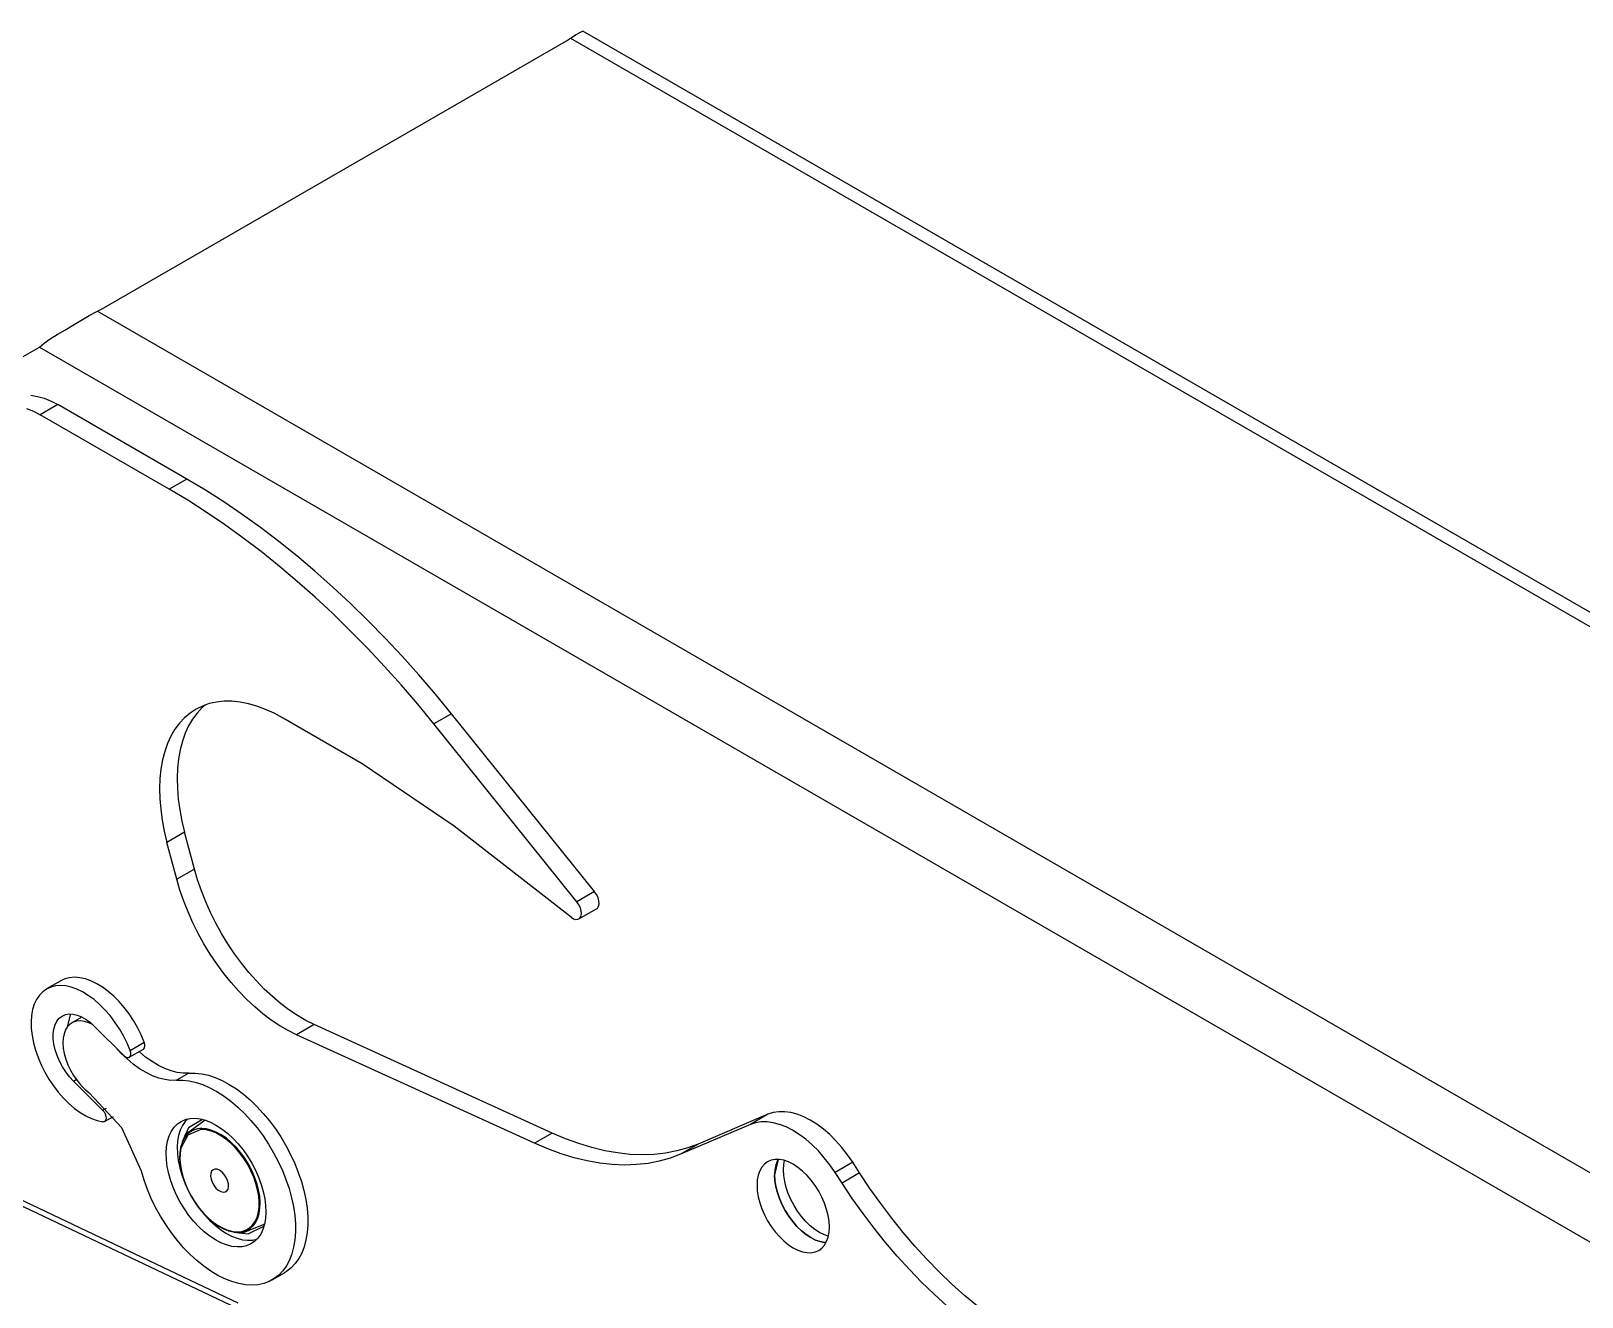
# Model space of a CAD drawing. Extents: x 0 to 258, y 0 to 184.
# Drawn here: x 37.32 to 68.39, y 141.47 to 166.84 of the extents above; entities that cross this region are included whole.
import ezdxf

# ---------------------------------------------------------------- set-up
doc = ezdxf.new("R2010")
doc.units = 0

msp = doc.modelspace()

# ---------------------------------------------------------------- linework, layer by layer
for p, q in [((48.370789, 166.833808), (48.345494, 166.821558)), ((48.367367, 166.830405), (48.368426, 166.831464)), ((122.693349, 123.928923), (48.371191, 166.835554)), ((38.733226, 161.265288), (48.046812, 166.641879)), ((48.046796, 166.641901), (48.123033, 166.691269)), ((48.123012, 166.691356), (122.060996, 124.00671)), ((48.123033, 166.691269), (48.23937, 166.766387)), ((48.23937, 166.766387), (48.323002, 166.811117)), ((48.323002, 166.811117), (48.367367, 166.830405)), ((48.345494, 166.821558), (48.343642, 166.820235)), ((38.647583, 161.221209), (38.733099, 161.26522)), ((37.994888, 160.843929), (38.151191, 160.932729)), ((38.151191, 160.932729), (38.316095, 161.034254)), ((38.316095, 161.034254), (38.484539, 161.135042)), ((38.484539, 161.135042), (38.647583, 161.221209)), ((38.647501, 161.221103), (112.585485, 118.536457)), ((37.585044, 160.582905), (37.703807, 160.668871)), ((37.703807, 160.668871), (37.840938, 160.757408)), ((37.840938, 160.757408), (37.994888, 160.843929)), ((27.304828, 154.625313), (37.485717, 160.504083)), ((37.485606, 160.504009), (37.585044, 160.582905)), ((37.485717, 160.504083), (112.648456, 117.112206)), ((37.316894, 159.537945), (37.447567, 159.516487)), ((37.447567, 159.516487), (37.582192, 159.477707)), ((37.582192, 159.477707), (37.719476, 159.42197)), ((37.719476, 159.42197), (37.858091, 159.349811)), ((37.22864, 159.273605), (37.365922, 159.217868)), ((37.365922, 159.217868), (37.504539, 159.145709)), ((37.857985, 159.349707), (37.504502, 159.145714)), ((40.087097, 157.654789), (37.504502, 159.145714)), ((40.44058, 157.858782), (37.857985, 159.349707)), ((40.44058, 157.858782), (40.087097, 157.654789)), ((40.810843, 157.63772), (40.44068, 157.858877)), ((40.457291, 157.433618), (40.087126, 157.654775)), ((41.180558, 157.401908), (40.810843, 157.63772)), ((40.827003, 157.197806), (40.457291, 157.433618)), ((41.549368, 157.151729), (41.180558, 157.401908)), ((41.195816, 156.947627), (40.827003, 157.197806)), ((41.563277, 156.683391), (41.195816, 156.947627)), ((41.916829, 156.887493), (41.549368, 157.151729)), ((41.928939, 156.405415), (41.563277, 156.683391)), ((42.28249, 156.609514), (41.916829, 156.887493)), ((42.645911, 156.318139), (42.28249, 156.609514)), ((42.292357, 156.114037), (41.928939, 156.405415)), ((43.006641, 156.013715), (42.645911, 156.318139)), ((42.653089, 155.809613), (42.292357, 156.114037)), ((43.364246, 155.696621), (43.006641, 156.013715)), ((43.010691, 155.492519), (42.653089, 155.809613)), ((43.718287, 155.367236), (43.364246, 155.696621)), ((43.364735, 155.163134), (43.010691, 155.492519)), ((44.068336, 155.025963), (43.718287, 155.367236)), ((43.714784, 154.821861), (43.364735, 155.163134)), ((44.413966, 154.673221), (44.068336, 155.025963)), ((44.060414, 154.469119), (43.714784, 154.821861)), ((44.401202, 154.105339), (44.060414, 154.469119)), ((44.754754, 154.309438), (44.413966, 154.673221)), ((44.736733, 153.730957), (44.401202, 154.105339)), ((45.090285, 153.935059), (44.754754, 154.309438)), ((45.420154, 153.550535), (45.090285, 153.935059)), ((45.066599, 153.346433), (44.736733, 153.730957)), ((45.743953, 153.156341), (45.420154, 153.550535)), ((40.503474, 153.169432), (40.392574, 153.07573)), ((40.623801, 153.248199), (40.503474, 153.169432)), ((40.645208, 153.171723), (40.554784, 153.04964)), ((40.752941, 153.31163), (40.623801, 153.248199)), ((40.746126, 153.27989), (40.645208, 153.171723)), ((40.803977, 153.331624), (40.746126, 153.27989)), ((40.890247, 153.359403), (40.752941, 153.31163)), ((41.035018, 153.391282), (40.890247, 153.359403)), ((41.186529, 153.407104), (41.035018, 153.391282)), ((41.344012, 153.40684), (41.186529, 153.407104)), ((41.506669, 153.390383), (41.344012, 153.40684)), ((41.673682, 153.357871), (41.506669, 153.390383)), ((41.844203, 153.309471), (41.673682, 153.357871)), ((42.017373, 153.245426), (41.844203, 153.309471)), ((42.192312, 153.166061), (42.017373, 153.245426)), ((42.368144, 153.071775), (42.192312, 153.166061)), ((45.390399, 152.952239), (45.066599, 153.346433)), ((40.291654, 152.967563), (40.20123, 152.845479)), ((40.392574, 153.07573), (40.291654, 152.967563)), ((40.475312, 152.914255), (40.407192, 152.766255)), ((40.554784, 153.04964), (40.475312, 152.914255)), ((43.954771, 152.15596), (42.368067, 153.071682)), ((45.743882, 153.156349), (45.390399, 152.952355)), ((48.255039, 149.388687), (45.390399, 152.952355)), ((48.608522, 149.592945), (45.743882, 153.156349)), ((40.05364, 152.562095), (39.997218, 152.402226)), ((40.12176, 152.710095), (40.05364, 152.562095)), ((40.20123, 152.845479), (40.12176, 152.710095)), ((40.35077, 152.606386), (40.30633, 152.435458)), ((40.407192, 152.766255), (40.35077, 152.606386)), ((39.952779, 152.231298), (39.920545, 152.050175)), ((39.997218, 152.402226), (39.952779, 152.231298)), ((40.274099, 152.254335), (40.254229, 152.06393)), ((40.30633, 152.435458), (40.274099, 152.254335)), ((39.920545, 152.050175), (39.900674, 151.85977)), ((40.254229, 152.06393), (40.246847, 151.865207)), ((45.796526, 150.90648), (43.954713, 152.155844)), ((39.900674, 151.85977), (39.893293, 151.661047)), ((39.893293, 151.661047), (39.898399, 151.455008)), ((40.246847, 151.865207), (40.251953, 151.659169)), ((40.251953, 151.659169), (40.269548, 151.446859)), ((39.898399, 151.455008), (39.915994, 151.242699)), ((40.269548, 151.446859), (40.299536, 151.229351)), ((39.915994, 151.242699), (39.945984, 151.025191)), ((39.945984, 151.025191), (39.988214, 150.803581)), ((40.299536, 151.229351), (40.341766, 151.007741)), ((40.341766, 151.007741), (40.396024, 150.78315)), ((39.988214, 150.803581), (40.042472, 150.57899)), ((40.39613, 150.783039), (40.042382, 150.579046)), ((40.592715, 150.045382), (40.39613, 150.783039)), ((48.135712, 149.079654), (45.796534, 150.906599)), ((40.239232, 149.841124), (40.042382, 150.579046)), ((40.302952, 149.623298), (40.239224, 149.841224)), ((40.592715, 150.045382), (40.239232, 149.841124)), ((40.656503, 149.8274), (40.592776, 150.045326)), ((40.731608, 149.608817), (40.656503, 149.8274)), ((40.378056, 149.404715), (40.302952, 149.623298)), ((40.817679, 149.390761), (40.731608, 149.608817)), ((48.608522, 149.592945), (48.255039, 149.388687)), ((48.647246, 149.535475), (48.608471, 149.592839)), ((48.676168, 149.472808), (48.647246, 149.535475)), ((48.692995, 149.4097), (48.676168, 149.472808)), ((40.464128, 149.186659), (40.378056, 149.404715)), ((40.560701, 148.970317), (40.464128, 149.186659)), ((40.914252, 149.174419), (40.817679, 149.390761)), ((41.020802, 148.960964), (40.914252, 149.174419)), ((48.2937, 149.331373), (48.254928, 149.388737)), ((48.291551, 149.046581), (48.645034, 149.250574)), ((48.322621, 149.268706), (48.2937, 149.331373)), ((48.339449, 149.205598), (48.322621, 149.268706)), ((48.332649, 149.097262), (48.342888, 149.146934)), ((48.342888, 149.146934), (48.339449, 149.205598)), ((48.645079, 149.250561), (48.663097, 149.264531)), ((48.663097, 149.264531), (48.686195, 149.301364)), ((48.686195, 149.301364), (48.696435, 149.351036)), ((48.696435, 149.351036), (48.692995, 149.4097)), ((40.667248, 148.756862), (40.560701, 148.970317)), ((41.136751, 148.751552), (41.020802, 148.960964)), ((48.135836, 149.079662), (48.185012, 149.04929)), ((48.185012, 149.04929), (48.232756, 149.035479)), ((48.232756, 149.035479), (48.275369, 149.039289)), ((48.275369, 149.039289), (48.309551, 149.060429)), ((48.309551, 149.060429), (48.332649, 149.097262)), ((40.783196, 148.54745), (40.667248, 148.756862)), ((40.907915, 148.343224), (40.783196, 148.54745)), ((41.261467, 148.547326), (41.136751, 148.751552)), ((41.394277, 148.349389), (41.261467, 148.547326)), ((41.040723, 148.145287), (40.907915, 148.343224)), ((41.534459, 148.158815), (41.394277, 148.349389)), ((41.180904, 147.954716), (41.040723, 148.145287)), ((41.327695, 147.772542), (41.180904, 147.954716)), ((41.681249, 147.976644), (41.534459, 148.158815)), ((41.833855, 147.803861), (41.681249, 147.976644)), ((37.55304, 147.587742), (37.486138, 147.518249)), ((37.62969, 147.6426), (37.55304, 147.587742)), ((37.715187, 147.682182), (37.62969, 147.6426)), ((37.914077, 147.806745), (37.631238, 147.643497)), ((37.808524, 147.706021), (37.715187, 147.682182)), ((37.908603, 147.713826), (37.808524, 147.706021)), ((38.014245, 147.705518), (37.908603, 147.713826)), ((37.998029, 147.845464), (37.914199, 147.806848)), ((38.091366, 147.869303), (37.998029, 147.845464)), ((38.124206, 147.681203), (38.014245, 147.705518)), ((38.191444, 147.877108), (38.091366, 147.869303)), ((38.237196, 147.641142), (38.124206, 147.681203)), ((38.297087, 147.8688), (38.191444, 147.877108)), ((38.35188, 147.585823), (38.237196, 147.641142)), ((38.40705, 147.844485), (38.297087, 147.8688)), ((38.466912, 147.515891), (38.35188, 147.585823)), ((38.520038, 147.804424), (38.40705, 147.844485)), ((38.634722, 147.749103), (38.520038, 147.804424)), ((38.749754, 147.679171), (38.634722, 147.749103)), ((38.863776, 147.595452), (38.749754, 147.679171)), ((38.975449, 147.498932), (38.863776, 147.595452)), ((41.480301, 147.599759), (41.327695, 147.772542)), ((41.637892, 147.4373), (41.480301, 147.599759)), ((41.991444, 147.641402), (41.833855, 147.803861)), ((42.153165, 147.490153), (41.991444, 147.641402)), ((37.384607, 147.338798), (37.351171, 147.230951)), ((37.429771, 147.43494), (37.384607, 147.338798)), ((37.486138, 147.518249), (37.429771, 147.43494)), ((38.580934, 147.432172), (38.466912, 147.515891)), ((38.692607, 147.33565), (38.580934, 147.432172)), ((38.800618, 147.227464), (38.692607, 147.33565)), ((39.08346, 147.390744), (38.975449, 147.498932)), ((39.186533, 147.272166), (39.08346, 147.390744)), ((39.283458, 147.144589), (39.186533, 147.272166)), ((41.79961, 147.286051), (41.637892, 147.4373)), ((41.964583, 147.14683), (41.79961, 147.286051)), ((42.318138, 147.350932), (42.153165, 147.490153)), ((42.485465, 147.224496), (42.318138, 147.350932)), ((29.500602, 147.039983), (41.45896, 141.358063)), ((37.329872, 147.112672), (37.320929, 146.985352)), ((37.320929, 146.985352), (37.324475, 146.850486)), ((37.351171, 147.230951), (37.329872, 147.112672)), ((37.799825, 146.924514), (37.835858, 146.996772)), ((37.835858, 146.996772), (37.882996, 147.05575)), ((37.882996, 147.05575), (37.940276, 147.10025)), ((37.940276, 147.10025), (38.00653, 147.129367)), ((38.00653, 147.129367), (38.080415, 147.142491)), ((38.108733, 147.143261), (38.045625, 146.883258)), ((38.080415, 147.142491), (38.160422, 147.139395)), ((38.163301, 146.977148), (38.102193, 146.940781)), ((38.340055, 147.081258), (38.135004, 146.962725)), ((38.160422, 147.139395), (38.244925, 147.120107)), ((38.232624, 146.997997), (38.163301, 146.977148)), ((38.308747, 147.002891), (38.232624, 146.997997)), ((38.244925, 147.120107), (38.3322, 147.085029)), ((38.39012, 146.991753), (38.308747, 147.002891)), ((38.3322, 147.085029), (38.420475, 147.034874)), ((38.47508, 146.964781), (38.39012, 146.991753)), ((38.420475, 147.034874), (38.507952, 146.970668)), ((38.561898, 146.92254), (38.47508, 146.964781)), ((38.507952, 146.970668), (38.592849, 146.893714)), ((38.903691, 147.108883), (38.800618, 147.227464)), ((39.000616, 146.981307), (38.903691, 147.108883)), ((39.090251, 146.846234), (39.000616, 146.981307)), ((39.373093, 147.009517), (39.283458, 147.144589)), ((39.454384, 146.868539), (39.373093, 147.009517)), ((42.131911, 147.020394), (41.964583, 147.14683)), ((42.300688, 146.90743), (42.131911, 147.020394)), ((42.654243, 147.111532), (42.485465, 147.224496)), ((42.823552, 147.012652), (42.654243, 147.111532)), ((42.992475, 146.928393), (42.823552, 147.012652)), ((41.850014, 141.05247), (29.891391, 146.734655)), ((37.324475, 146.850486), (37.340456, 146.709667)), ((37.340456, 146.709667), (37.368692, 146.564549)), ((37.763735, 146.746288), (37.775615, 146.840448)), ((37.764529, 146.643948), (37.763735, 146.746288)), ((37.777785, 146.535511), (37.764529, 146.643948)), ((37.775615, 146.840448), (37.799825, 146.924514)), ((37.961786, 146.659301), (37.956283, 146.562117)), ((37.979619, 146.747442), (37.961786, 146.659301)), ((38.009403, 146.824745), (37.979619, 146.747442)), ((38.050541, 146.889631), (38.009403, 146.824745)), ((38.102193, 146.940781), (38.050541, 146.889631)), ((38.56502, 146.920688), (38.561898, 146.92254)), ((39.176667, 146.311322), (38.592997, 146.893669)), ((39.171542, 146.705257), (39.090251, 146.846234)), ((39.24353, 146.560032), (39.171542, 146.705257)), ((39.526374, 146.723315), (39.454384, 146.868539)), ((39.588212, 146.575556), (39.526374, 146.723315)), ((42.469998, 146.80855), (42.300688, 146.90743)), ((42.638921, 146.724291), (42.469998, 146.80855)), ((42.992483, 146.928329), (42.639, 146.724336)), ((47.402288, 144.552639), (42.639, 146.724336)), ((47.755771, 144.756632), (42.992483, 146.928329)), ((37.368692, 146.564549), (37.408845, 146.41684)), ((37.408845, 146.41684), (37.460447, 146.268282)), ((37.803317, 146.423187), (37.777785, 146.535511)), ((37.840623, 146.309261), (37.803317, 146.423187)), ((37.956283, 146.562117), (37.963215, 146.457874)), ((37.963215, 146.457874), (37.98245, 146.348697)), ((37.98245, 146.348697), (38.013576, 146.236807)), ((39.121099, 146.357497), (39.013115, 146.474445)), ((39.242757, 146.241009), (39.121099, 146.357497)), ((39.305371, 146.412273), (39.24353, 146.560032)), ((39.288056, 146.275603), (39.570896, 146.438851)), ((39.305254, 146.412392), (39.588093, 146.57564)), ((39.316695, 146.371067), (39.305344, 146.412334)), ((39.310689, 146.30153), (39.318547, 146.332967)), ((39.318547, 146.332967), (39.316695, 146.371067)), ((39.490245, 146.383884), (39.484557, 146.38899)), ((39.615258, 146.279519), (39.490245, 146.383884)), ((39.5708, 146.438872), (39.5767, 146.442867)), ((39.5767, 146.442867), (39.593528, 146.464748)), ((39.599534, 146.534288), (39.588183, 146.575556)), ((39.593528, 146.464748), (39.601386, 146.496189)), ((39.601386, 146.496189), (39.599534, 146.534288)), ((37.460447, 146.268282), (37.522886, 146.120618)), ((37.522886, 146.120618), (37.595426, 145.975592)), ((37.888936, 146.196054), (37.840623, 146.309261)), ((37.947271, 146.085865), (37.888936, 146.196054)), ((38.014444, 145.980945), (37.947271, 146.085865)), ((38.013576, 146.236807), (38.055965, 146.124492)), ((38.055965, 146.124492), (38.108757, 146.014039)), ((39.176685, 146.311346), (39.208197, 146.285893)), ((39.208197, 146.285893), (39.240146, 146.27142)), ((39.240146, 146.27142), (39.269599, 146.269303)), ((39.36777, 146.136647), (39.242757, 146.241009)), ((39.269599, 146.269303), (39.293861, 146.279649)), ((39.293861, 146.279649), (39.310689, 146.30153)), ((39.494921, 146.045421), (39.36777, 146.136647)), ((39.622973, 145.968226), (39.494921, 146.045421)), ((39.742409, 146.188296), (39.615258, 146.279519)), ((39.870462, 146.111099), (39.742409, 146.188296)), ((39.998171, 146.048678), (39.870462, 146.111099)), ((40.124295, 146.001643), (39.998171, 146.048678)), ((37.595426, 145.975592), (37.677219, 145.834906)), ((37.677219, 145.834906), (37.767299, 145.700217)), ((38.089083, 145.883425), (38.014444, 145.980945)), ((38.169672, 145.79529), (38.089083, 145.883425)), ((38.108757, 146.014039), (38.170876, 145.9077)), ((38.169664, 145.795385), (38.225756, 145.827664)), ((38.753334, 145.213038), (38.169664, 145.795385)), ((38.170876, 145.9077), (38.241054, 145.807643)), ((38.241054, 145.807643), (38.317862, 145.715909)), ((38.317862, 145.715909), (38.399732, 145.63437)), ((39.750685, 145.905803), (39.622973, 145.968226)), ((39.876809, 145.858768), (39.750685, 145.905803)), ((40.000121, 145.827574), (39.876809, 145.858768)), ((40.119424, 145.812519), (40.000121, 145.827574)), ((40.233557, 145.813842), (40.119424, 145.812519)), ((40.247609, 145.970446), (40.124295, 146.001643)), ((40.233557, 145.813842), (40.358998, 145.816223)), ((40.481061, 145.956781), (40.233676, 145.813906)), ((40.366912, 145.955391), (40.247609, 145.970446)), ((40.358998, 145.816223), (40.489681, 145.802333)), ((40.481045, 145.956714), (40.366912, 145.955391)), ((40.481045, 145.956714), (40.606487, 145.959096)), ((40.489681, 145.802333), (40.624571, 145.772401)), ((40.606487, 145.959096), (40.737167, 145.945205)), ((40.624571, 145.772401), (40.762609, 145.726659)), ((40.737167, 145.945205), (40.872057, 145.915275)), ((40.762609, 145.726659), (40.902711, 145.665467)), ((40.872057, 145.915275), (41.010097, 145.869534)), ((41.010097, 145.869534), (41.150197, 145.808342)), ((41.150197, 145.808342), (41.291257, 145.732179)), ((41.291257, 145.732179), (41.432168, 145.641649)), ((37.767299, 145.700217), (37.864605, 145.573114)), ((37.864605, 145.573114), (37.967994, 145.455089)), ((37.967994, 145.455089), (38.076245, 145.347533)), ((38.399732, 145.63437), (38.484994, 145.564684)), ((39.137362, 144.863944), (38.484989, 145.564624)), ((40.902711, 145.665467), (41.043771, 145.589306)), ((41.043771, 145.589306), (41.18468, 145.498777)), ((41.18468, 145.498777), (41.324329, 145.394589)), ((41.324329, 145.394589), (41.461622, 145.277564)), ((41.432168, 145.641649), (41.571818, 145.537461)), ((41.571818, 145.537461), (41.70911, 145.420436)), ((41.70911, 145.420436), (41.842962, 145.291497)), ((38.076245, 145.347533), (38.188087, 145.251712)), ((38.188087, 145.251712), (38.302204, 145.168752)), ((38.302204, 145.168752), (38.417253, 145.09963)), ((38.417253, 145.09963), (38.531875, 145.045162)), ((38.753334, 145.213038), (38.828476, 145.256165)), ((38.75344, 145.212919), (38.781623, 145.178822)), ((38.781623, 145.178822), (38.803901, 145.139214)), ((38.792228, 144.988936), (38.970028, 145.091594)), ((38.803901, 145.139214), (38.818215, 145.09773)), ((38.818215, 145.09773), (38.823242, 145.058177)), ((41.461622, 145.277564), (41.595477, 145.148622)), ((41.595477, 145.148622), (41.724839, 145.00878)), ((41.842962, 145.291497), (41.972325, 145.151654)), ((41.972325, 145.151654), (42.096176, 145.002009)), ((52.081174, 145.134192), (50.680736, 144.536764)), ((52.081174, 145.134192), (51.727691, 144.929934)), ((52.185149, 145.168183), (52.081253, 145.134065)), ((52.296732, 145.185275), (52.185149, 145.168183)), ((52.414863, 145.185196), (52.296732, 145.185275)), ((52.538341, 145.167945), (52.414863, 145.185196)), ((52.665902, 145.133673), (52.538341, 145.167945)), ((52.796251, 145.082744), (52.665902, 145.133673)), ((38.531875, 145.045162), (38.644728, 145.005986)), ((38.644728, 145.005986), (38.75448, 144.98257)), ((38.782523, 144.984552), (38.754506, 144.982435)), ((38.804536, 144.998866), (38.782523, 144.984552)), ((38.818533, 145.024186), (38.804536, 144.998866)), ((38.823242, 145.058177), (38.818533, 145.024186)), ((39.531338, 143.991405), (39.137362, 144.863944)), ((40.086102, 144.699458), (40.130253, 144.792838)), ((40.130253, 144.792838), (40.185651, 144.873268)), ((40.185651, 144.873268), (40.251599, 144.939737)), ((40.251599, 144.939737), (40.32727, 144.99141)), ((40.306539, 144.813634), (40.274477, 144.709409)), ((40.350299, 144.906185), (40.306539, 144.813634)), ((40.32727, 144.99141), (40.411711, 145.027639)), ((40.405208, 144.985904), (40.350299, 144.906185)), ((40.473621, 144.859547), (40.368124, 144.621427)), ((40.456714, 145.03977), (40.405208, 144.985904)), ((40.804974, 145.016458), (40.40784, 144.718551)), ((40.411711, 145.027639), (40.503858, 145.047959)), ((40.499479, 144.774325), (40.437135, 144.718175)), ((40.438463, 145.022273), (40.453015, 145.038942)), ((40.717365, 144.828593), (40.459262, 144.716524)), ((40.751814, 145.030158), (40.473621, 144.859547)), ((40.571329, 144.815237), (40.499479, 144.774325)), ((40.503858, 145.047959), (40.602558, 145.05214)), ((40.651556, 144.840267), (40.571329, 144.815237)), ((40.602558, 145.05214), (40.706563, 145.040101)), ((40.698567, 144.847093), (40.651556, 144.840267)), ((40.738892, 144.849038), (40.698567, 144.847186)), ((40.706563, 145.040101), (40.814568, 145.012002)), ((40.737371, 144.82912), (40.717395, 144.828591)), ((40.829027, 144.821579), (40.737371, 144.82912)), ((40.831962, 144.841365), (40.738892, 144.849038)), ((40.814568, 145.012002), (40.925217, 144.968198)), ((40.924886, 144.797978), (40.829027, 144.821579)), ((40.929299, 144.817394), (40.831962, 144.841365)), ((41.023432, 144.758704), (40.924886, 144.797978)), ((40.925217, 144.968198), (41.037114, 144.909241)), ((41.029364, 144.777513), (40.929299, 144.817394)), ((41.130583, 144.722342), (41.029364, 144.777513)), ((41.037114, 144.909241), (41.148855, 144.835872)), ((41.148855, 144.835872), (41.259036, 144.749009)), ((41.724839, 145.00878), (41.848691, 144.859134)), ((41.848691, 144.859134), (41.966057, 144.700869)), ((42.096176, 145.002009), (42.213545, 144.843741)), ((42.213545, 144.843741), (42.323503, 144.678096)), ((51.727691, 144.929934), (50.326988, 144.332505)), ((51.831598, 144.964081), (51.727699, 144.929963)), ((51.94318, 144.981173), (51.831598, 144.964081)), ((52.061311, 144.981094), (51.94318, 144.981173)), ((52.184787, 144.963843), (52.061311, 144.981094)), ((52.31235, 144.929571), (52.184787, 144.963843)), ((52.4427, 144.878642), (52.31235, 144.929571)), ((52.57451, 144.811573), (52.4427, 144.878642)), ((52.706433, 144.729044), (52.57451, 144.811573)), ((52.928061, 145.015675), (52.796251, 145.082744)), ((53.059988, 144.933146), (52.928061, 145.015675)), ((53.190684, 144.836004), (53.059988, 144.933146)), ((53.318821, 144.725234), (53.190684, 144.836004)), ((40.025947, 144.354122), (40.033619, 144.478725)), ((40.033619, 144.478725), (40.053754, 144.594332)), ((40.053754, 144.594332), (40.086102, 144.699485)), ((40.254528, 144.594826), (40.246908, 144.471327)), ((40.246908, 144.471327), (40.25175, 144.340459)), ((40.274477, 144.709409), (40.254528, 144.594826)), ((40.316154, 144.468258), (40.299962, 144.362181)), ((40.344748, 144.563926), (40.316154, 144.468258)), ((40.324597, 144.469456), (40.321025, 144.454163)), ((40.459262, 144.716524), (40.324597, 144.469456)), ((40.385287, 144.647669), (40.344748, 144.563926)), ((40.407772, 144.718532), (40.349299, 144.575128)), ((40.437135, 144.718175), (40.385287, 144.647669)), ((41.123114, 144.704374), (41.023432, 144.758704)), ((41.222356, 144.635842), (41.123114, 144.704374)), ((41.231358, 144.652754), (41.130583, 144.722342)), ((41.319599, 144.554192), (41.222356, 144.635842)), ((41.330097, 144.569847), (41.231358, 144.652754)), ((41.259036, 144.749009), (41.366268, 144.649754)), ((41.413303, 144.460712), (41.319599, 144.554192)), ((41.425249, 144.474923), (41.330097, 144.569847)), ((41.366268, 144.649754), (41.469204, 144.539346)), ((41.515308, 144.369484), (41.425249, 144.474923)), ((41.469204, 144.539346), (41.56655, 144.419178)), ((41.966057, 144.700869), (42.076018, 144.535221)), ((42.076018, 144.535221), (42.177702, 144.363501)), ((42.323503, 144.678096), (42.425188, 144.506376)), ((42.425188, 144.506376), (42.5178, 144.329931)), ((47.669813, 144.438527), (47.402158, 144.552583)), ((47.755771, 144.756632), (47.402288, 144.552639)), ((48.023365, 144.642629), (47.75571, 144.756685)), ((48.28889, 144.545476), (48.023365, 144.642629)), ((48.551597, 144.46548), (48.28889, 144.545476)), ((48.810806, 144.402848), (48.551597, 144.46548)), ((50.680736, 144.536764), (50.326988, 144.332505)), ((50.680659, 144.536705), (50.47249, 144.458434)), ((52.837129, 144.631902), (52.706433, 144.729044)), ((52.965267, 144.521132), (52.837129, 144.631902)), ((53.089539, 144.397865), (52.965267, 144.521132)), ((53.443093, 144.601967), (53.318821, 144.725234)), ((53.562235, 144.467459), (53.443093, 144.601967)), ((53.675029, 144.323078), (53.562235, 144.467459)), ((40.030841, 144.222084), (40.025947, 144.354122)), ((40.048224, 144.084279), (40.030841, 144.222084)), ((40.25175, 144.340459), (40.268974, 144.203873)), ((40.268974, 144.203873), (40.298372, 144.063282)), ((40.299962, 144.362181), (40.296417, 144.247365)), ((40.296417, 144.247365), (40.305598, 144.12562)), ((40.305071, 144.349698), (40.301605, 144.236626)), ((40.301605, 144.236626), (40.310654, 144.11673)), ((40.321025, 144.454163), (40.305071, 144.349698)), ((41.501997, 144.356874), (41.413303, 144.460712)), ((41.584274, 144.244315), (41.501997, 144.356874)), ((41.598858, 144.255189), (41.515308, 144.369484)), ((41.56655, 144.419178), (41.65708, 144.29076)), ((41.658844, 144.124813), (41.584274, 144.244315)), ((41.674576, 144.133843), (41.598858, 144.255189)), ((41.65708, 144.29076), (41.739659, 144.155708)), ((41.739659, 144.155708), (41.813244, 144.015718)), ((42.177702, 144.363501), (42.270314, 144.187056)), ((42.270314, 144.187056), (42.353123, 144.00728)), ((42.5178, 144.329931), (42.600612, 144.150152)), ((47.935335, 144.341374), (47.669813, 144.438527)), ((48.198045, 144.261378), (47.935335, 144.341374)), ((48.457252, 144.198746), (48.198045, 144.261378)), ((48.712294, 144.153637), (48.457252, 144.198746)), ((48.962502, 144.126168), (48.712294, 144.153637)), ((49.065845, 144.357739), (48.810806, 144.402848)), ((49.316056, 144.33027), (49.065845, 144.357739)), ((49.560785, 144.320507), (49.316056, 144.33027)), ((49.799404, 144.328497), (49.560785, 144.320507)), ((49.902295, 144.193438), (49.677739, 144.150086)), ((50.031293, 144.354188), (49.799404, 144.328497)), ((50.118936, 144.254332), (49.902295, 144.193438)), ((50.255847, 144.39754), (50.031293, 144.354188)), ((50.327105, 144.332603), (50.118936, 144.254332)), ((50.47249, 144.458434), (50.255847, 144.39754)), ((52.073421, 144.182257), (52.010911, 144.136034)), ((52.144703, 144.213292), (52.073421, 144.182257)), ((52.22353, 144.228612), (52.144703, 144.213292)), ((52.281669, 144.229731), (52.214674, 143.916975)), ((52.308561, 144.227818), (52.22353, 144.228612)), ((52.269842, 144.205416), (52.239365, 144.119339)), ((52.281669, 144.229731), (52.269842, 144.205416)), ((52.398334, 144.211176), (52.308561, 144.227818)), ((52.397641, 144.124689), (52.412511, 144.207196)), ((52.49132, 144.178854), (52.398334, 144.211176)), ((52.585924, 144.131399), (52.49132, 144.178854)), ((53.208681, 144.263357), (53.089539, 144.397865)), ((53.321478, 144.118976), (53.208681, 144.263357)), ((53.780326, 144.170316), (53.426843, 143.966323)), ((53.780333, 144.170298), (53.675029, 144.323078)), ((53.91738, 143.95865), (53.780326, 144.170316)), ((39.585821, 143.809737), (39.531303, 143.991535)), ((40.077884, 143.942433), (40.048224, 144.084279)), ((40.119453, 143.798336), (40.077884, 143.942433)), ((40.298372, 144.063282), (40.339573, 143.92046)), ((40.305598, 144.12562), (40.327346, 143.998866)), ((40.310654, 144.11673), (40.332058, 143.991903)), ((40.327346, 143.998866), (40.361311, 143.869104)), ((40.332058, 143.991903), (40.365507, 143.864112)), ((40.339573, 143.92046), (40.392055, 143.777199)), ((40.361311, 143.869104), (40.406965, 143.738379)), ((40.365507, 143.864112), (40.410468, 143.735371)), ((40.919078, 143.949633), (40.915348, 143.89524)), ((40.915348, 143.89524), (40.924978, 143.834079)), ((40.935879, 143.99322), (40.919078, 143.949633)), ((40.964502, 144.022774), (40.935879, 143.99322)), ((41.002829, 144.036109), (40.964502, 144.022774)), ((41.048015, 144.03222), (41.002829, 144.036109)), ((41.096711, 144.011397), (41.048015, 144.03222)), ((41.145307, 143.975197), (41.096711, 144.011397)), ((41.190196, 143.926297), (41.145307, 143.975197)), ((41.228053, 143.868324), (41.190196, 143.926297)), ((41.256064, 143.805581), (41.228053, 143.868324)), ((41.724527, 144.00025), (41.658844, 144.124813)), ((41.741273, 144.007359), (41.674576, 144.133843)), ((41.780291, 143.872594), (41.724527, 144.00025)), ((41.797896, 143.877735), (41.741273, 144.007359)), ((41.825249, 143.743853), (41.780291, 143.872594)), ((41.843547, 143.74701), (41.797896, 143.877735)), ((41.813244, 144.015718), (41.876914, 143.872552)), ((41.876914, 143.872552), (41.929865, 143.728013)), ((42.353123, 144.00728), (42.425479, 143.82558)), ((42.600612, 144.150152), (42.672967, 143.968455)), ((42.672967, 143.968455), (42.7343, 143.786263)), ((49.207233, 144.116405), (48.962502, 144.126168)), ((49.44585, 144.124395), (49.207233, 144.116405)), ((49.677739, 144.150086), (49.44585, 144.124395)), ((51.885829, 143.915359), (51.867335, 143.818664)), ((51.916304, 144.001435), (51.885829, 143.915359)), ((51.958238, 144.075415), (51.916304, 144.001435)), ((52.010911, 144.136034), (51.958238, 144.075415)), ((52.220871, 144.022644), (52.214679, 143.916981)), ((52.214679, 143.916981), (52.220871, 143.804157)), ((52.220873, 143.804091), (52.214682, 143.916914)), ((52.239365, 144.119339), (52.220871, 144.022644)), ((52.39145, 144.019025), (52.397641, 144.124689)), ((52.397649, 143.906201), (52.391458, 144.019025)), ((52.416144, 143.78815), (52.397649, 143.906201)), ((52.680528, 144.069624), (52.585924, 144.131399)), ((52.773511, 143.994585), (52.680528, 144.069624)), ((52.863286, 143.907567), (52.773511, 143.994585)), ((52.948315, 143.81006), (52.863286, 143.907567)), ((53.426779, 143.966196), (53.321478, 144.118976)), ((53.563632, 143.754392), (53.426843, 143.966323)), ((53.91738, 143.95865), (53.563632, 143.754392)), ((54.124019, 143.648802), (53.917282, 143.958536)), ((39.65166, 143.627572), (39.585821, 143.809737)), ((39.728304, 143.446475), (39.65166, 143.627572)), ((40.172404, 143.653795), (40.119453, 143.798336)), ((40.236073, 143.510631), (40.172404, 143.653795)), ((40.392055, 143.777199), (40.393907, 143.772912)), ((40.406965, 143.738379), (40.463585, 143.608752)), ((40.410468, 143.735371), (40.466229, 143.607715)), ((40.463585, 143.608752), (40.530281, 143.482268)), ((40.466229, 143.607715), (40.531911, 143.483152)), ((40.924978, 143.834079), (40.94723, 143.770685)), ((40.94723, 143.770685), (40.980472, 143.709759)), ((40.980472, 143.709759), (41.022234, 143.655821)), ((41.022234, 143.655821), (41.069417, 143.612869)), ((41.069417, 143.612869), (41.118518, 143.584093)), ((41.118518, 143.584093), (41.165902, 143.571631)), ((41.165902, 143.571631), (41.20805, 143.576393)), ((41.20805, 143.576393), (41.24184, 143.598036)), ((41.24184, 143.598036), (41.264753, 143.634951)), ((41.272151, 143.742716), (41.256064, 143.805581)), ((41.264796, 143.634946), (41.275141, 143.684396)), ((41.275141, 143.684396), (41.272151, 143.742716)), ((41.8587, 143.616062), (41.825249, 143.743853)), ((41.877514, 143.617248), (41.843547, 143.74701)), ((41.880105, 143.491235), (41.8587, 143.616062)), ((41.899263, 143.490494), (41.877514, 143.617248)), ((41.929865, 143.728013), (41.971431, 143.583913)), ((41.971431, 143.583913), (42.001093, 143.44207)), ((42.425479, 143.82558), (42.486812, 143.643391)), ((42.486812, 143.643391), (42.536638, 143.462144)), ((42.7343, 143.786263), (42.784124, 143.605019)), ((42.784124, 143.605019), (42.822054, 143.426142)), ((51.867335, 143.818664), (51.861144, 143.713)), ((51.861144, 143.713), (51.867335, 143.600177)), ((51.867335, 143.600177), (51.885829, 143.482125)), ((52.220871, 143.804157), (52.239365, 143.686103)), ((52.239368, 143.686037), (52.220873, 143.804091)), ((52.239365, 143.686103), (52.26984, 143.564844)), ((52.269842, 143.564778), (52.239368, 143.686037)), ((52.26984, 143.564844), (52.311768, 143.442448)), ((52.311771, 143.442382), (52.269842, 143.564778)), ((52.446618, 143.666889), (52.416144, 143.78815)), ((52.488549, 143.544493), (52.446618, 143.666889)), ((52.54122, 143.42306), (52.488549, 143.544493)), ((53.027142, 143.703729), (52.948315, 143.81006)), ((53.098421, 143.590395), (53.027142, 143.703729)), ((53.160929, 143.471997), (53.098421, 143.590395)), ((53.770467, 143.4447), (53.56373, 143.754434)), ((54.338717, 143.346606), (54.124019, 143.648802)), ((39.815148, 143.267874), (39.728304, 143.446475)), ((39.911512, 143.093167), (39.815148, 143.267874)), ((40.309659, 143.37064), (40.236073, 143.510631)), ((40.392238, 143.235589), (40.309659, 143.37064)), ((40.482768, 143.107171), (40.392238, 143.235589)), ((40.530281, 143.482268), (40.606002, 143.360925)), ((40.531911, 143.483152), (40.606481, 143.36365)), ((40.606002, 143.360925), (40.68955, 143.24663)), ((40.606481, 143.36365), (40.688761, 143.251091)), ((40.688761, 143.251091), (40.777452, 143.147253)), ((40.68955, 143.24663), (40.779609, 143.141189)), ((41.869706, 143.153801), (41.885661, 143.258267)), ((41.889153, 143.371339), (41.880105, 143.491235)), ((41.885661, 143.258267), (41.889153, 143.371339)), ((41.888706, 143.147854), (41.904899, 143.253933)), ((41.908444, 143.368749), (41.899263, 143.490494)), ((41.904899, 143.253933), (41.908444, 143.368749)), ((42.001093, 143.44207), (42.018476, 143.304262)), ((42.018476, 143.304262), (42.023371, 143.172227)), ((42.536638, 143.462144), (42.574566, 143.283267)), ((42.574566, 143.283267), (42.60031, 143.108169)), ((42.822054, 143.426142), (42.847798, 143.251041)), ((42.847798, 143.251041), (42.861133, 143.081097)), ((51.885829, 143.482125), (51.916301, 143.360864)), ((51.916301, 143.360864), (51.958232, 143.238468)), ((51.958232, 143.238468), (52.010903, 143.117032)), ((52.311768, 143.442448), (52.364439, 143.321013)), ((52.364441, 143.320946), (52.311771, 143.442382)), ((52.364439, 143.321013), (52.426949, 143.202614)), ((52.426952, 143.202548), (52.364441, 143.320946)), ((52.603728, 143.304661), (52.54122, 143.42306)), ((52.675006, 143.191327), (52.603728, 143.304661)), ((53.213599, 143.350561), (53.160929, 143.471997)), ((53.25553, 143.228168), (53.213599, 143.350561)), ((53.286002, 143.106907), (53.25553, 143.228168)), ((53.985163, 143.142504), (53.770467, 143.4447)), ((54.560843, 143.052704), (54.338717, 143.346606)), ((40.016633, 142.923736), (39.911512, 143.093167)), ((40.129687, 142.760912), (40.016633, 142.923736)), ((40.580113, 142.987003), (40.482768, 143.107171)), ((40.683049, 142.876595), (40.580113, 142.987003)), ((40.717622, 143.211978), (40.796161, 143.116305)), ((40.777452, 143.147253), (40.87116, 143.053773)), ((40.779609, 143.141189), (40.874761, 143.046267)), ((40.796161, 143.116305), (40.898184, 143.006876)), ((40.87116, 143.053773), (40.968399, 142.972123)), ((40.874761, 143.046267), (40.973503, 142.963357)), ((40.898184, 143.006876), (41.004467, 142.908496)), ((40.968399, 142.972123), (41.067644, 142.903591)), ((40.973503, 142.963357), (41.074277, 142.893769)), ((41.543544, 142.751238), (41.989462, 142.930631)), ((41.750544, 142.907705), (41.801605, 142.977139)), ((41.772528, 142.903358), (41.819576, 142.968443)), ((41.801605, 142.977139), (41.841531, 143.059613)), ((41.819576, 142.968443), (41.860115, 143.052188)), ((41.841547, 143.059597), (41.846309, 143.072561)), ((41.846397, 143.072657), (41.869706, 143.153801)), ((41.860115, 143.052188), (41.888706, 143.147854)), ((41.995563, 142.932017), (41.963215, 142.826864)), ((41.989449, 142.930745), (41.99818, 142.94318)), ((42.015698, 143.047624), (41.995563, 142.932017)), ((42.023371, 143.172227), (42.015698, 143.047624)), ((42.60031, 143.108169), (42.613645, 142.938225)), ((42.613645, 142.938225), (42.614439, 142.774773)), ((42.861927, 142.917645), (42.850232, 142.761973)), ((42.861133, 143.081097), (42.861927, 142.917645)), ((52.010903, 143.117032), (52.073411, 142.998637)), ((52.073411, 142.998637), (52.144689, 142.885303)), ((52.426949, 143.202614), (52.498228, 143.089283)), ((52.49823, 143.089217), (52.426952, 143.202548)), ((52.498228, 143.089283), (52.577055, 142.982952)), ((52.577058, 142.982886), (52.49823, 143.089217)), ((52.577055, 142.982952), (52.662084, 142.885443)), ((52.662087, 142.885377), (52.577058, 142.982886)), ((52.753833, 143.084997), (52.675006, 143.191327)), ((52.838863, 142.987487), (52.753833, 143.084997)), ((52.928636, 142.900471), (52.838863, 142.987487)), ((53.304497, 142.988855), (53.286002, 143.106907)), ((53.310688, 142.876032), (53.304497, 142.988855)), ((54.207291, 142.848602), (53.985163, 143.142504)), ((54.789845, 142.767825), (54.560843, 143.052704)), ((40.249781, 142.605974), (40.129687, 142.760912)), ((40.375977, 142.460144), (40.249781, 142.605974)), ((40.790282, 142.777337), (40.683049, 142.876595)), ((40.90046, 142.690477), (40.790282, 142.777337)), ((41.012201, 142.617108), (40.90046, 142.690477)), ((41.004467, 142.908496), (41.113674, 142.822406)), ((41.124101, 142.558148), (41.012201, 142.617108)), ((41.067644, 142.903591), (41.167326, 142.849261)), ((41.074277, 142.893769), (41.175496, 142.838601)), ((41.113674, 142.822406), (41.224426, 142.749683)), ((41.167326, 142.849261), (41.243587, 142.817577)), ((41.175496, 142.838601), (41.275561, 142.79872)), ((41.224426, 142.749683), (41.335333, 142.691247)), ((41.243579, 142.817567), (41.265857, 142.809973)), ((41.265857, 142.809973), (41.361715, 142.786372)), ((41.275561, 142.79872), (41.372896, 142.774749)), ((41.335333, 142.691247), (41.445003, 142.647831)), ((41.361715, 142.786372), (41.453372, 142.778832)), ((41.372896, 142.774749), (41.465966, 142.767076)), ((41.390168, 142.77226), (41.543626, 142.751357)), ((41.439576, 142.765415), (41.669965, 142.735054)), ((41.445003, 142.647831), (41.552053, 142.619981)), ((41.453372, 142.778832), (41.539382, 142.787457)), ((41.465966, 142.767076), (41.553305, 142.775834)), ((41.539382, 142.787457), (41.61839, 142.812116)), ((41.552053, 142.619981), (41.655138, 142.608049)), ((41.553305, 142.775834), (41.633532, 142.800864)), ((41.61839, 142.812116), (41.68915, 142.852407)), ((41.633532, 142.800864), (41.705382, 142.841776)), ((41.655138, 142.608049), (41.752962, 142.612176)), ((41.669965, 142.735054), (41.985406, 142.893285)), ((41.68915, 142.852407), (41.750544, 142.907705)), ((41.705382, 142.841776), (41.767723, 142.897929)), ((41.752962, 142.612176), (41.844296, 142.632311)), ((41.767723, 142.897929), (41.772538, 142.903352)), ((41.863666, 142.653054), (41.797719, 142.586583)), ((41.843664, 142.630178), (41.821968, 142.625681)), ((41.844296, 142.632311), (41.846148, 142.63284)), ((41.919064, 142.733485), (41.863666, 142.653054)), ((41.963215, 142.826864), (41.919064, 142.733485)), ((42.602744, 142.619098), (42.578641, 142.472429)), ((42.614439, 142.774773), (42.602744, 142.619098)), ((42.826129, 142.615304), (42.789799, 142.478792)), ((42.850232, 142.761973), (42.826129, 142.615304)), ((52.144689, 142.885303), (52.223517, 142.778972)), ((52.223517, 142.778972), (52.308546, 142.681463)), ((52.308546, 142.681463), (52.398321, 142.594444)), ((52.662084, 142.885443), (52.751857, 142.798424)), ((52.75186, 142.798358), (52.662087, 142.885377)), ((52.751857, 142.798424), (52.844842, 142.723386)), ((52.844845, 142.72332), (52.75186, 142.798358)), ((52.844842, 142.723386), (52.939444, 142.661611)), ((52.939446, 142.661545), (52.844845, 142.72332)), ((53.021621, 142.825433), (52.928636, 142.900471)), ((52.939444, 142.661611), (53.034048, 142.614158)), ((53.034051, 142.614092), (52.939446, 142.661545)), ((53.116225, 142.763658), (53.021621, 142.825433)), ((53.034048, 142.614158), (53.127033, 142.581834)), ((53.127036, 142.581768), (53.034051, 142.614092)), ((53.210827, 142.716202), (53.116225, 142.763658)), ((53.289617, 142.68786), (53.210827, 142.716202)), ((53.255528, 142.587594), (53.286002, 142.673668)), ((53.286002, 142.673668), (53.304497, 142.770365)), ((53.304497, 142.770365), (53.310688, 142.876029)), ((54.43629, 142.563723), (54.207291, 142.848602)), ((55.025152, 142.492675), (54.789845, 142.767825)), ((40.507273, 142.324569), (40.375977, 142.460144)), ((40.642642, 142.200316), (40.507273, 142.324569)), ((41.23475, 142.514347), (41.124101, 142.558148)), ((41.342755, 142.486248), (41.23475, 142.514347)), ((41.44676, 142.474209), (41.342755, 142.486248)), ((41.545457, 142.478363), (41.44676, 142.474209)), ((41.637606, 142.498683), (41.545457, 142.478363)), ((41.722048, 142.53491), (41.637606, 142.498683)), ((41.797719, 142.586583), (41.722048, 142.53491)), ((42.542311, 142.335917), (42.49404, 142.210637)), ((42.578641, 142.472429), (42.542311, 142.335917)), ((42.741526, 142.353512), (42.68169, 142.24045)), ((42.789799, 142.478792), (42.741526, 142.353512)), ((52.398321, 142.594444), (52.491304, 142.519406)), ((52.491304, 142.519406), (52.585908, 142.457631)), ((52.585908, 142.457631), (52.680512, 142.410178)), ((52.680512, 142.410178), (52.773497, 142.377854)), ((52.773497, 142.377854), (52.86327, 142.361211)), ((52.86327, 142.361211), (52.948302, 142.360418)), ((52.948302, 142.360418), (53.027129, 142.375737)), ((53.027129, 142.375737), (53.09841, 142.40677)), ((53.09841, 142.40677), (53.160921, 142.452993)), ((53.127033, 142.581834), (53.216809, 142.565192)), ((53.216811, 142.565125), (53.127036, 142.581768)), ((53.160921, 142.452993), (53.213594, 142.513611)), ((53.213594, 142.513611), (53.255528, 142.587594)), ((53.216809, 142.565192), (53.24369, 142.56334)), ((53.243693, 142.563273), (53.216811, 142.565125)), ((54.671597, 142.288573), (54.43629, 142.563723)), ((54.912624, 142.023839), (54.671597, 142.288573)), ((55.266179, 142.227941), (55.025152, 142.492675)), ((40.781016, 142.088363), (40.642642, 142.200316)), ((40.921306, 141.989589), (40.781016, 142.088363)), ((41.062411, 141.904771), (40.921306, 141.989589)), ((42.363275, 141.997621), (42.281813, 141.91156)), ((42.434202, 142.097576), (42.363275, 141.997621)), ((42.437943, 141.982948), (42.39701, 141.957521)), ((42.49404, 142.210637), (42.434202, 142.097576)), ((42.529299, 142.054435), (42.437943, 141.982948)), ((42.610761, 142.140496), (42.529299, 142.054435)), ((42.68169, 142.24045), (42.610761, 142.140496)), ((55.158774, 141.770178), (54.912624, 142.023839)), ((55.512328, 141.97428), (55.266179, 142.227941)), ((41.203217, 141.83458), (41.062411, 141.904771)), ((41.342617, 141.779565), (41.203217, 141.83458)), ((41.479518, 141.740161), (41.342617, 141.779565)), ((41.612836, 141.716666), (41.479518, 141.740161)), ((41.741527, 141.709284), (41.612836, 141.716666)), ((41.864576, 141.718068), (41.741527, 141.709284)), ((41.981014, 141.742939), (41.864576, 141.718068)), ((42.089927, 141.783717), (41.981014, 141.742939)), ((42.190458, 141.840073), (42.089927, 141.783717)), ((42.149521, 141.814469), (42.397171, 141.957344)), ((42.281813, 141.91156), (42.190458, 141.840073)), ((55.409432, 141.528222), (55.158774, 141.770178)), ((55.762986, 141.732321), (55.512328, 141.97428)), ((56.017531, 141.502671), (55.762986, 141.732321)), ((55.663979, 141.298569), (55.409432, 141.528222)), ((56.27533, 141.285893), (56.017531, 141.502671))]:
    msp.add_line(p, q)

doc.saveas('drawing.dxf')
